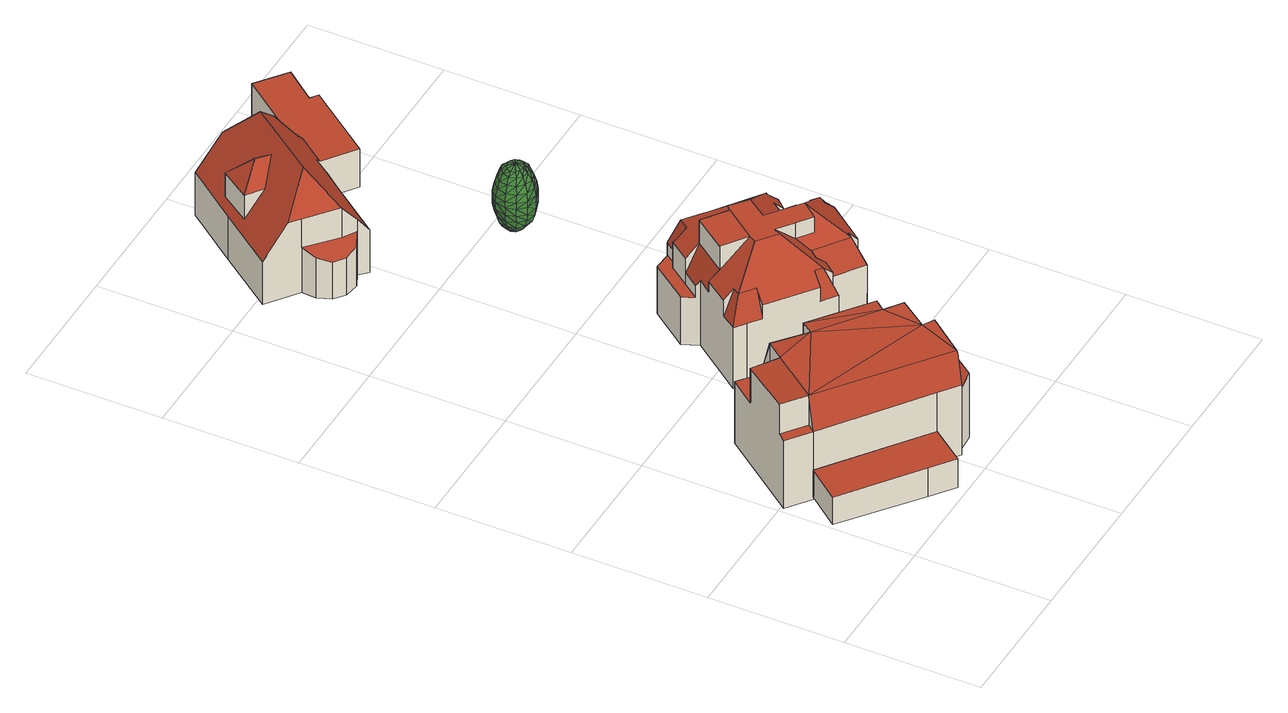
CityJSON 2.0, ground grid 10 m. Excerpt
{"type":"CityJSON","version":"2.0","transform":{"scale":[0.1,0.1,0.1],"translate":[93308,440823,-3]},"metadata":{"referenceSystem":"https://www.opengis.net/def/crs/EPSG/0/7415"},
"CityObjects":{
"building1":{"type":"Building","attributes":{"yearOfConstruction":1918,"statusOmschr":"Pand in gebruik","aantalBouwlagen":1,"class":"Pand"},"address":[{"CountryName":"Nederland","LocalityName":"Rotterdam"}],"geometry":[{"type":"Solid","lod":"2","boundaries":[[[[0,1,2,3,4]],[[5,6,7,8,9]],[[4,3,7,6]],[[6,5,0,4]],[[5,9,1,0]],[[9,8,2,1]],[[3,2,8,7]]]],"semantics":{"surfaces":[{"type":"GroundSurface"},{"type":"RoofSurface"},{"type":"WallSurface"}],"values":[[0,1,2,2,2,2,2]]}}]},
"building2":{"type":"Building","attributes":{"yearOfConstruction":1918,"hoogste_bouwlaag":1,"statusOmschr":"Pand in gebruik","aantalBouwlagen":3,"laagste_bouwlaag":1,"typeOmschr":"vrijstaand","class":"Pand"},"address":[{"CountryName":"Nederland","LocalityName":"Rotterdam","ThoroughfareNumber":"195","ThoroughfareName":"Straatweg","PostalCode":"3054AD"}],"geometry":[{"type":"Solid","lod":"2","boundaries":[[[[10,11,12,13,14,15,16,17,18,19,20,21,22,23,24,25,26]],[[27,28,29,30]],[[31,32,33,34,35,36,37]],[[38,39,40,41,42,43]],[[44,45,46,47,48,49]],[[50,51,52,53]],[[54,55,52,30,56,57]],[[58,59,60]],[[61,59,58]],[[62,52,55]],[[48,53,52]],[[48,47,53]],[[62,48,52]],[[63,64,60]],[[58,60,62]],[[60,64,48]],[[65,62,55]],[[60,48,62]],[[66,58,62]],[[67,58,66]],[[61,58,67]],[[66,62,68]],[[52,51,28,27]],[[55,54,35,34]],[[61,67,25,24]],[[67,66,26,25]],[[68,65,55,34,33]],[[66,68,33,10,26]],[[35,54,57,16,15]],[[38,43,47,46]],[[43,42,53,47]],[[42,41,50,53]],[[30,29,19,18]],[[57,56,17,16]],[[56,30,18,17]],[[41,40,20,19,29,28,51,50]],[[21,20,40,39]],[[45,22,21,39,38,46]],[[23,22,45,44]],[[59,61,24,23,44,49,64,63]],[[11,10,33,32]],[[12,11,32,31]],[[31,37,13,12]],[[37,36,14,13]],[[36,35,15,14]],[[52,27,30]],[[64,49,48]],[[63,60,59]],[[65,68,62]]]],"semantics":{"surfaces":[{"type":"GroundSurface"},{"type":"RoofSurface"},{"type":"WallSurface"}],"values":[[0,1,1,1,1,1,1,1,1,1,1,1,1,1,1,1,1,1,1,1,1,1,2,2,2,2,2,2,2,2,2,2,2,2,2,2,2,2,2,2,2,2,2,2,2,2,2,2,2]]}}]},
"building3":{"type":"Building","attributes":{"yearOfConstruction":1922,"hoogste_bouwlaag":1,"statusOmschr":"Pand in gebruik","aantalBouwlagen":2,"laagste_bouwlaag":0,"typeOmschr":"vrijstaand","class":"Pand"},"address":[{"CountryName":"Nederland","LocalityName":"Rotterdam","ThoroughfareNumber":"197","ThoroughfareName":"Straatweg","PostalCode":"3054AD"}],"geometry":[{"type":"Solid","lod":"2","boundaries":[[[[69,70,71,72,73,74,75,76,77,78,79,80,81,82]],[[83,84,85]],[[86,87,88,84,89]],[[90,91,92,93]],[[94,95,96,97,90,93,98]],[[99,100,101,94]],[[102,103,104,105,106,107,108,109]],[[110,111,98,93,112,113,114,115]],[[116,117,108,107,118,119,120,121]],[[122,123,124,95,125,126]],[[127,128,129,86,89,130,131]],[[86,118,107,106,99,94,98,111,132,133,134]],[[135,136,137,138,125,99,106,105]],[[139,110,140]],[[130,89,141,142]],[[110,115,143,140]],[[89,84,83,141]],[[85,84,88,132,111,110,144,145]],[[146,129,128,147]],[[146,148,149,129]],[[150,151,119,118,86,129,149,152]],[[153,154,119,151]],[[155,120,119,154]],[[156,108,117,157]],[[156,158,109,108]],[[159,160,161,162,163,164,165]],[[166,167,168,135,105]],[[112,93,92,169,170]],[[171,172,166,105,104]],[[134,133,88,87]],[[133,132,88]],[[125,95,101,100]],[[164,163,122,126]],[[137,165,164,126,138]],[[160,159,168,167]],[[166,81,80,160,167]],[[148,146,71,70,154,153,150,152]],[[127,131,142,141,72,71,146,147]],[[141,83,73,72]],[[114,113,170,169,75,74,140,143]],[[169,92,76,75]],[[124,123,77,76,92,91,97,96]],[[122,163,162,78,77,123]],[[79,78,162,161]],[[80,79,161,160]],[[82,81,166,172]],[[158,156,69,82,172,171,103,102]],[[116,121,155,154,70,69,156,157]],[[145,83,85]],[[86,134,87]],[[90,97,91]],[[94,101,95]],[[95,124,96]],[[99,125,100]],[[102,109,158]],[[171,104,103]],[[115,114,143]],[[112,170,113]],[[155,121,120]],[[157,117,116]],[[125,138,126]],[[131,130,142]],[[127,147,128]],[[168,159,165,137,136]],[[135,168,136]],[[144,110,139]],[[152,149,148]],[[150,153,151]],[[145,144,139,140,74,73,83]]]],"semantics":{"surfaces":[{"type":"GroundSurface"},{"type":"RoofSurface"},{"type":"WallSurface"}],"values":[[0,1,1,1,1,1,1,1,1,1,1,1,1,1,1,1,1,1,1,1,1,1,1,1,1,1,1,1,1,2,2,2,2,2,2,2,2,2,2,2,2,2,2,2,2,2,2,2,2,2,2,2,2,2,2,2,2,2,2,2,2,2,2,2,2,2,2,2,2]]}}]},
"tree1":{"type":"SolitaryVegetationObject","attributes":{"Geslacht":"Prunus","Brondatum":"13-06-2019","Aanlegjaar":"2007","Beheerobjectomschrijving":"12308.bm3","Ontwikkeling":"Blijvende Kroon","Boomsortiment":"Prunus 'Umineko'","Boomstatus":"Niet van toepassing","Stamdiameter":"15","tree_part":"kruin","Takvrije_zone":"tot 4,50 meter Bereikt","Kroondiameter":"3","Thema":"Bomen","Boomhoogte":"9-12 m.","Straat":"Plaszicht","Wijk":"Hillegersberg Noord","Laatste_mutatie":"17-05-2019","Boomsortiment_nederlands":"Sierkers","Buurt":"Hillegersberg Noord - 40","Hoogte":"-1.9797143","class":"VegetatieObject","function":"Boom"},"geometry":[{"type":"CompositeSurface","lod":"2","boundaries":[[[173,174,175]],[[174,176,177]],[[178,176,173]],[[179,180,173]],[[173,181,182]],[[181,183,184]],[[183,185,186]],[[185,187,188]],[[189,190,187]],[[189,191,190]],[[191,192,190]],[[192,193,194]],[[194,193,195]],[[195,196,197]],[[196,198,199]],[[198,200,199]],[[201,202,200]],[[201,203,202]],[[182,181,204]],[[203,205,202]],[[206,205,207]],[[207,208,209]],[[209,208,210]],[[210,211,212]],[[211,213,214]],[[213,215,216]],[[215,217,216]],[[216,217,218]],[[218,219,220]],[[220,219,221]],[[221,222,223]],[[222,224,225]],[[224,226,225]],[[226,227,228]],[[228,229,230]],[[230,229,231]],[[231,232,233]],[[233,232,234]],[[235,236,234]],[[237,238,235]],[[237,239,240]],[[239,241,240]],[[240,241,242]],[[243,244,242]],[[245,244,243]],[[246,247,223]],[[248,249,245]],[[250,251,247]],[[252,253,248]],[[254,255,251]],[[256,257,252]],[[258,259,255]],[[256,260,261]],[[262,263,260]],[[264,259,258]],[[265,263,262]],[[266,264,267]],[[263,265,268]],[[269,266,270]],[[271,272,268]],[[273,269,274]],[[275,272,271]],[[276,273,277]],[[272,275,278]],[[279,276,280]],[[281,272,278]],[[282,279,283]],[[284,272,281]],[[285,282,286]],[[272,284,287]],[[288,285,289]],[[290,272,287]],[[252,257,253]],[[248,253,249]],[[245,249,244]],[[249,291,244]],[[291,292,293]],[[292,294,295]],[[244,291,293]],[[244,293,242]],[[242,293,240]],[[293,292,295]],[[293,295,240]],[[240,295,237]],[[295,238,237]],[[295,294,238]],[[294,296,238]],[[238,236,235]],[[238,296,236]],[[296,297,236]],[[297,298,299]],[[298,300,301]],[[300,302,303]],[[303,302,304]],[[305,304,306]],[[306,307,305]],[[303,304,305]],[[308,303,305]],[[301,300,303]],[[301,303,308]],[[236,297,299]],[[236,299,234]],[[234,299,233]],[[299,298,301]],[[299,301,233]],[[233,301,308]],[[308,231,233]],[[230,231,308]],[[305,230,308]],[[307,230,305]],[[307,228,230]],[[226,228,307]],[[225,226,307]],[[225,307,306]],[[223,222,246]],[[222,225,246]],[[246,225,306]],[[250,247,246]],[[306,250,246]],[[304,250,306]],[[254,251,250]],[[304,254,250]],[[302,254,304]],[[258,255,254]],[[302,258,254]],[[267,264,258]],[[267,258,302]],[[300,267,302]],[[270,266,267]],[[270,267,300]],[[298,270,300]],[[274,269,270]],[[274,270,298]],[[297,274,298]],[[277,273,274]],[[277,274,297]],[[296,277,297]],[[280,276,277]],[[280,277,296]],[[294,280,296]],[[283,279,280]],[[283,280,294]],[[292,283,294]],[[286,282,283]],[[286,283,292]],[[291,286,292]],[[289,285,286]],[[289,286,291]],[[249,289,291]],[[253,289,249]],[[253,288,289]],[[257,288,253]],[[260,263,272]],[[268,272,263]],[[272,261,260]],[[261,272,290]],[[256,261,257]],[[257,261,290]],[[257,290,288]],[[288,290,287]],[[288,287,285]],[[285,287,284]],[[285,284,282]],[[282,284,281]],[[282,281,279]],[[279,281,278]],[[279,278,276]],[[276,278,275]],[[276,275,273]],[[273,275,271]],[[273,271,269]],[[269,271,268]],[[269,268,266]],[[266,268,265]],[[266,265,264]],[[264,265,262]],[[264,262,259]],[[259,262,260]],[[259,260,256]],[[259,256,255]],[[255,256,252]],[[255,252,251]],[[251,252,248]],[[251,248,247]],[[247,248,245]],[[247,245,223]],[[223,245,243]],[[243,221,223]],[[220,221,243]],[[242,220,243]],[[241,220,242]],[[241,218,220]],[[216,218,241]],[[239,216,241]],[[213,216,239]],[[214,213,239]],[[214,239,237]],[[235,214,237]],[[212,211,214]],[[212,214,235]],[[234,212,235]],[[232,212,234]],[[232,210,212]],[[209,210,232]],[[231,209,232]],[[229,209,231]],[[229,207,209]],[[206,207,229]],[[228,206,229]],[[227,206,228]],[[202,205,206]],[[227,202,206]],[[200,202,227]],[[199,200,227]],[[199,227,226]],[[224,199,226]],[[196,199,224]],[[197,196,224]],[[197,224,222]],[[221,197,222]],[[219,197,221]],[[219,195,197]],[[194,195,219]],[[218,194,219]],[[217,194,218]],[[217,192,194]],[[190,192,217]],[[215,190,217]],[[187,190,215]],[[188,187,215]],[[188,215,213]],[[211,188,213]],[[186,185,188]],[[186,188,211]],[[210,186,211]],[[208,186,210]],[[208,183,186]],[[184,183,208]],[[207,184,208]],[[205,184,207]],[[204,181,184]],[[204,184,205]],[[203,204,205]],[[204,203,182]],[[182,203,201]],[[182,201,173]],[[173,201,178]],[[178,201,200]],[[178,200,198]],[[176,178,198]],[[176,198,177]],[[177,198,196]],[[195,177,196]],[[193,177,195]],[[174,177,193]],[[175,174,193]],[[175,193,192]],[[191,175,192]],[[175,191,173]],[[173,191,189]],[[173,189,179]],[[179,189,187]],[[179,187,185]],[[180,179,185]],[[180,185,183]],[[181,180,183]],[[173,180,181]],[[173,176,174]]]}]},
"building4":{"type":"Building","attributes":{"yearOfConstruction":1988,"hoogste_bouwlaag":2,"statusOmschr":"Pand in gebruik","aantalBouwlagen":3,"laagste_bouwlaag":0,"typeOmschr":"vrijstaand","class":"Pand"},"address":[{"CountryName":"Nederland","LocalityName":"Rotterdam","ThoroughfareNumber":"9","ThoroughfareName":"Plaszicht","PostalCode":"3054AV"}],"geometry":[{"type":"Solid","lod":"2","boundaries":[[[[309,310,311,312,313,314,315,316,317,318,319,320,321,322,323,324,325,326,327]],[[328,329,330,331]],[[332,333,334]],[[335,336,337,338,339,340,341]],[[342,343,344,345,346,347,348,349]],[[333,350,351,352,329,328,334],[353,354,355,356,357]],[[346,345,358,359,332,334,328,331,360,361,362,363,364]],[[331,330,338,337]],[[360,331,337,336]],[[330,329,352,319,318,338]],[[348,347,327,326]],[[347,346,364,309,327]],[[364,363,310,309]],[[363,362,311,310]],[[362,361,312,311]],[[336,335,314,313]],[[335,341,315,314]],[[341,340,316,315]],[[340,339,317,316]],[[318,317,339,338]],[[320,319,352,351]],[[321,320,351,350]],[[359,322,321,350,333,332]],[[343,323,322,359,358,344]],[[324,323,343,342]],[[342,349,325,324]],[[326,325,349,348]],[[345,344,358]],[[361,360,336,313,312]],[[365,366,367]],[[353,366,365,354]],[[365,367,355,354]],[[357,356,367,366]],[[353,357,366]],[[355,367,356]]]],"semantics":{"surfaces":[{"type":"GroundSurface"},{"type":"RoofSurface"},{"type":"WallSurface"}],"values":[[0,1,1,1,1,1,1,2,2,2,2,2,2,2,2,2,2,2,2,2,2,2,2,2,2,2,2,2,2,1,1,1,2,2,2]]}}]}
},
"vertices":[
[73,6,9],[56,19,9],[2,61,9],[21,85,9],[92,31,9],[73,6,33],[92,31,33],[21,85,32],[2,61,32],[56,19,33],
[131,53,7],[133,51,7],[136,40,7],[124,24,7],[112,23,7],[110,25,7],[106,20,7],[92,31,7],[21,85,7],[4,98,7],[49,157,7],[59,149,7],[73,139,7],[83,131,7],[151,79,7],[145,72,7],[138,63,7],[26,91,64],[9,104,64],[4,98,64],[21,85,64],[136,40,61],[133,51,59],[131,53,58],[110,26,59],[110,25,59],[112,23,59],[124,24,61],[65,144,59],[59,149,59],[49,157,59],[34,138,59],[51,125,59],[60,137,59],[83,131,67],[73,139,67],[65,144,67],[60,137,91],[83,119,90],[88,127,67],[34,138,88],[9,104,89],[26,91,89],[51,125,90],[110,25,88],[110,26,90],[92,31,66],[106,20,66],[138,79,90],[130,95,67],[125,88,90],[151,79,67],[123,58,90],[130,95,91],[88,127,91],[131,53,90],[138,63,67],[145,72,67],[131,53,67],
[217,216,8],[206,201,8],[229,183,8],[194,135,8],[170,153,8],[158,137,8],[105,177,8],[97,183,8],[126,222,8],[121,234,8],[142,262,8],[155,261,8],[156,262,8],[162,257,8],[170,153,58],[169,163,79],[164,157,79],[189,178,99],[179,166,86],[168,174,86],[193,146,79],[111,190,79],[105,194,59],[97,183,59],[108,185,79],[142,194,99],[124,207,79],[118,212,72],[105,194,72],[139,189,99],[160,218,99],[142,231,99],[124,207,99],[198,230,74],[174,248,73],[171,243,79],[158,253,79],[163,221,99],[176,211,99],[208,216,79],[195,225,79],[157,148,79],[153,178,99],[119,177,79],[114,170,71],[147,145,71],[152,152,79],[213,210,72],[207,215,79],[165,196,99],[196,200,79],[201,207,79],[207,203,72],[125,225,58],[126,222,63],[118,212,63],[142,231,79],[134,237,58],[223,174,72],[217,178,79],[220,183,79],[196,150,79],[202,146,71],[156,183,99],[168,174,99],[179,166,99],[153,246,79],[147,250,72],[145,252,70],[134,237,70],[163,144,59],[158,137,59],[194,135,59],[202,146,59],[147,145,59],[163,144,72],[170,153,72],[229,183,59],[223,174,59],[218,191,59],[215,187,79],[209,198,73],[206,193,79],[218,191,73],[209,198,60],[206,201,60],[207,203,60],[217,216,58],[213,210,58],[198,230,58],[147,250,48],[155,261,48],[142,262,48],[121,234,48],[125,225,48],[134,237,48],[145,252,48],[156,262,58],[155,261,58],[147,250,58],[105,177,59],[114,170,59],[174,248,59],[162,257,58],
[127,358,55],[130,364,57],[132,361,57],[127,364,57],[131,366,61],[124,364,57],[130,353,57],[127,352,57],[124,353,57],[126,358,55],[122,350,61],[118,353,61],[127,349,61],[121,348,65],[131,350,61],[127,346,65],[132,355,57],[135,353,61],[133,358,57],[136,358,61],[135,363,61],[139,358,65],[137,364,65],[133,368,65],[139,365,71],[127,368,61],[127,370,65],[122,366,61],[121,361,57],[118,363,61],[120,358,57],[121,355,57],[117,358,61],[116,364,65],[115,358,65],[116,352,65],[113,358,71],[115,351,71],[120,346,71],[114,351,77],[127,344,71],[119,345,77],[133,348,65],[134,346,71],[137,352,65],[139,351,71],[140,358,71],[140,351,77],[142,358,77],[140,366,77],[142,358,83],[134,370,71],[134,371,77],[127,372,71],[121,368,65],[120,370,71],[115,365,71],[119,371,77],[114,366,77],[112,358,77],[114,366,83],[112,358,83],[114,351,83],[114,351,88],[119,345,83],[119,345,88],[127,343,77],[127,343,83],[134,345,77],[134,345,83],[140,351,83],[140,351,88],[141,358,88],[140,366,83],[140,366,88],[139,365,94],[140,358,94],[134,371,88],[134,370,94],[133,368,100],[137,364,100],[127,372,94],[127,370,100],[127,368,105],[131,366,105],[121,368,100],[122,366,105],[124,363,108],[127,364,108],[121,361,108],[126,358,110],[119,363,105],[120,358,108],[117,358,105],[116,364,100],[121,355,108],[119,353,105],[115,358,100],[124,353,108],[127,358,110],[122,350,105],[116,352,100],[127,352,108],[127,349,105],[121,348,100],[130,353,108],[131,350,105],[127,346,100],[132,355,108],[135,353,105],[133,348,100],[133,358,108],[136,358,105],[137,352,100],[132,361,108],[135,363,105],[139,358,100],[130,363,108],[139,351,94],[134,346,94],[134,345,88],[127,344,94],[127,343,88],[120,346,94],[115,351,94],[113,358,94],[112,358,88],[115,365,94],[114,366,88],[120,370,94],[119,371,88],[127,373,88],[127,373,83],[134,371,83],[127,373,77],[119,371,83],
[139,511,11],[128,496,11],[120,486,11],[90,446,11],[84,452,11],[74,447,11],[63,449,11],[55,455,11],[51,465,11],[52,476,11],[29,493,11],[60,534,11],[90,574,11],[150,529,11],[192,585,11],[214,568,11],[196,545,11],[202,541,11],[165,492,11],[71,485,99],[44,482,73],[52,476,73],[74,458,73],[136,540,74],[106,562,74],[109,536,99],[74,447,44],[84,452,48],[74,458,48],[52,476,49],[51,465,45],[55,455,42],[63,449,42],[214,568,43],[192,585,43],[152,532,43],[157,529,43],[142,509,43],[165,492,43],[202,541,43],[196,545,43],[90,574,47],[60,534,47],[29,493,47],[83,533,73],[84,515,89],[67,511,74],[55,520,54],[71,542,53],[152,532,50],[150,529,50],[84,452,58],[90,446,47],[120,486,47],[128,496,47],[139,511,47],[75,522,90],[71,542,73],[55,520,74]
]}
